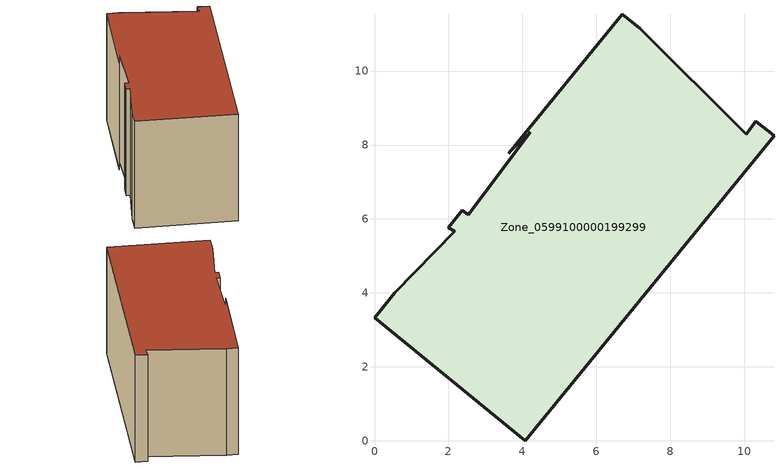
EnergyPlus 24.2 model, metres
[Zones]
Zone_0599100000199299
 floor ground (C_G): 2.53,6.11 4.22,8.35 3.63,7.78 6.71,11.54 7.17,11.16 10.06,8.29 10.31,8.65 10.8,8.25 4.08,0 0,3.33 0.55,4 2.17,5.67 1.99,5.77 2.38,6.24 z0
 wall outside (C_F): 4.08,0 10.8,8.25 10.31,8.65 10.06,8.29 7.17,11.16 6.71,11.54 3.63,7.78 4.22,8.35 2.53,6.11 2.38,6.24 1.99,5.77 2.17,5.67 0.55,4 0,3.33 4.08,0 z0:6.27
 roof outside (C_R): 4.22,8.35 2.53,6.11 2.38,6.24 1.99,5.77 2.17,5.67 0.55,4 0,3.33 4.08,0 10.8,8.25 10.31,8.65 10.06,8.29 7.17,11.16 6.71,11.54 3.63,7.78 z6.27
[BUILDING]
Pand.0599100000199299: North Axis=0; Terrain=City; Loads Convergence Tolerance Value=0.04; Temperature Convergence Tolerance Value=0.4; Solar Distribution=FullExterior; Maximum Number of Warmup Days=25; Minimum Number of Warmup Days=1
[Site:Location]
Rotterdam.The.Hague.AP_ZH_NLD Design_Conditions: Latitude=51.96; Longitude=4.45; Time Zone=1; Elevation=-4.5
[SITE:GROUNDTEMPERATURE:BUILDINGSURFACE]
18, 18, 18, 18, 18, 18, 18, 18, 18, 18, 18, 18
[MATERIAL] Thermal Absorptance=0.9; Solar Absorptance=0.7; Visible Absorptance=0.7
Name | Roughness | Thickness | Conductivity | Density | Specific Heat
G.TC.1946 | MediumSmooth | 0.15 | 1 | 540 | 1210
F.TC.1946 | Rough | 0.3 | 0.857143 | 1920 | 840
R.TC.1946 | MediumRough | 0.2 | 0.909091 | 1500 | 1000
[CONSTRUCTION]
C_G: G.TC.1946
C_F: F.TC.1946
C_R: R.TC.1946
[ZONE]
Zone_0599100000199299: Type=1; Multiplier=1; Ceiling Height=Autocalculate; Volume=Autocalculate; Floor Area=autocalculate; Part of Total Floor Area=Yes
[ZONEINFILTRATION:DESIGNFLOWRATE]
Infil_Zone_0599100000199299: Zone or ZoneList or Space or SpaceList=Zone_0599100000199299; Schedule=AlwaysOn; Design Flow Rate Calculation Method=Flow/Area; Flow Rate per Floor Area=0.003; Constant Term Coefficient=1; Temperature Term Coefficient=0; Velocity Term Coefficient=0; Velocity Squared Term Coefficient=0
[HVACTEMPLATE:ZONE:IDEALLOADSAIRSYSTEM]
Zone_0599100000199299: Maximum Heating Supply Air Temperature=50; Minimum Cooling Supply Air Temperature=13; Maximum Heating Supply Air Humidity Ratio=0.0156; Minimum Cooling Supply Air Humidity Ratio=0.0077; Heating Limit=NoLimit; Cooling Limit=NoLimit; Dehumidification Control Type=ConstantSensibleHeatRatio; Cooling Sensible Heat Ratio=0.7; Dehumidification Setpoint=60; Humidification Control Type=None; Humidification Setpoint=30; Outdoor Air Method=None; Outdoor Air Flow Rate per Person=0.00944; Outdoor Air Flow Rate per Zone Floor Area=0; Outdoor Air Flow Rate per Zone=0; Demand Controlled Ventilation Type=None; Outdoor Air Economizer Type=NoEconomizer; Heat Recovery Type=None; Sensible Heat Recovery Effectiveness=0.7; Latent Heat Recovery Effectiveness=0.65
[ZONECONTROL:THERMOSTAT]
ThermostatControl_Zone_0599100000199299: Zone or ZoneList=Zone_0599100000199299; Control Type Schedule=DualSetpointControlType; Control 1=Thermostat_Zone_0599100000199299; Temperature Difference Between Cutout And Setpoint=0
[THERMOSTATSETPOINT:DUALSETPOINT]
Thermostat_Zone_0599100000199299: Heating Setpoint Temperature Schedule=HeatingSetpoint_Zone_0599100000199299; Cooling Setpoint Temperature Schedule=CoolingSetpoint_Zone_0599100000199299
[SCHEDULE:COMPACT]
HeatingSetpoint_Zone_0599100000199299: Through: 12/31, For: AllDays, Until: 24:00, 21
CoolingSetpoint_Zone_0599100000199299: Through: 12/31, For: AllDays, Until: 24:00, 24
DualSetpointControlType: Through: 12/31, For: AllDays, Until: 24:00, 4
AlwaysOn: Through: 12/31, For: AllDays, Until: 24:00, 1
